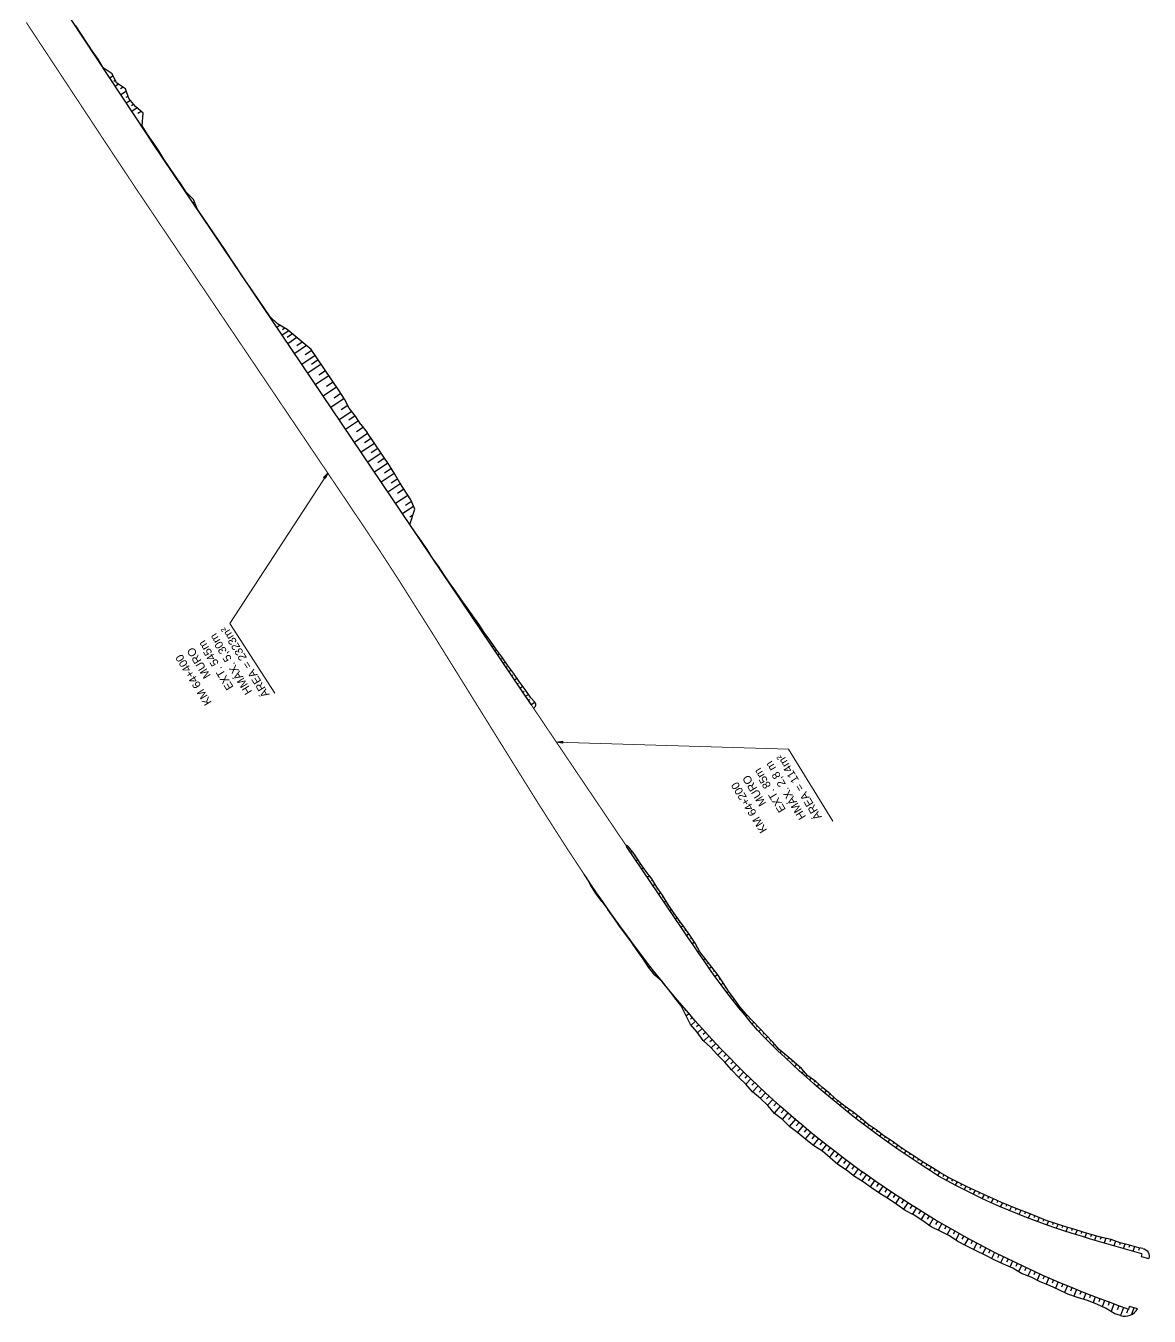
# Model space of a CAD drawing. Header units: metres. Extents: x 288738 to 324331, y 7399322 to 7465117.
# Drawn here: x 305344 to 305905, y 7435879 to 7436524 of the extents above; entities that cross this region are included whole.
import ezdxf

# ---------------------------------------------------------------- set-up
doc = ezdxf.new("R2010")
doc.units = ezdxf.units.M
doc.header["$LTSCALE"] = 10
for name, color, linetype in [('F-HZ-ATERRO-TALUDE', 110, 'Continuous'), ('F-HZ-MUROS', 210, 'Continuous'), ('F-HZ-PIANO-CORTE', 10, 'Continuous'), ('F-HZ-TALUDE', 2, 'Continuous')]:
    doc.layers.add(name, color=color, linetype=linetype)
doc.layers.add('U-HZ-TEXTO-MUROS', color=2, linetype='Continuous', lineweight=0)
doc.styles.add('ARIAL', font='arial.ttf')
doc.styles.add('DIM', font='arial.ttf', dxfattribs={"width": 0.8})
doc.dimstyles.new('U-1_2000', dxfattribs={"dimscale": 2, "dimtxt": 1.5, "dimasz": 0.75, "dimexe": 0.75, "dimexo": 0.75, "dimgap": 0.25, "dimtad": 1, "dimzin": 4, "dimtxsty": 'DIM', "dimblk": 'ARCHTICK', "dimcen": 0.7, "dimdle": 0.75, "dimclrd": 256, "dimclre": 256, "dimclrt": 256, "dimaunit": 1, "dimadec": 3, "dimazin": 2, "dimtfac": 1, "dimtofl": 0, "dimtmove": 0, "dimatfit": 3, "dimldrblk": 'CLOSEDBLANK', "dimfxl": 0, "dimtolj": 1, "dimtzin": 0, "dimlwd": -1, "dimlwe": -1, "dimarcsym": 0})

# ---------------------------------------------------------------- blocks, each defined once
blk = doc.blocks.new('_ArchTick')
at = {"color": 0, "linetype": 'ByBlock', "const_width": 0.15}
blk.add_lwpolyline([(-0.5, -0.5), (0.5, 0.5)], dxfattribs=at)

msp = doc.modelspace()

# ---------------------------------------------------------------- linework, layer by layer
at = {"layer": 'F-HZ-ATERRO-TALUDE', "linetype": 'Continuous', "lineweight": -3}
for p, q in [((305377.526, 7436510.648), (305377.593, 7436510.692)), ((305378.901, 7436508.564), (305379.134, 7436508.718)), ((305380.275, 7436506.479), (305380.393, 7436506.557)), ((305381.649, 7436504.396), (305381.763, 7436504.471)), ((305402.287, 7436473.09), (305402.408, 7436473.17)), ((305403.663, 7436471.004), (305403.85, 7436471.127)), ((305405.041, 7436468.919), (305405.132, 7436468.979)), ((305406.422, 7436466.836), (305406.661, 7436466.994)), ((305407.809, 7436464.757), (305407.948, 7436464.849)), ((305409.206, 7436462.684), (305409.497, 7436462.876)), ((305410.603, 7436460.61), (305410.732, 7436460.696)), ((305411.999, 7436458.538), (305412.174, 7436458.654)), ((305413.395, 7436456.465), (305413.463, 7436456.511)), ((305414.791, 7436454.391), (305414.944, 7436454.493)), ((305416.188, 7436452.318), (305416.265, 7436452.369)), ((305417.585, 7436450.244), (305417.722, 7436450.336)), ((305418.981, 7436448.17), (305419.052, 7436448.218)), ((305420.378, 7436446.097), (305420.545, 7436446.21)), ((305421.774, 7436444.023), (305421.863, 7436444.083)), ((305423.171, 7436441.95), (305423.338, 7436442.063)), ((305438.533, 7436419.142), (305438.556, 7436419.157)), ((305439.93, 7436417.068), (305440.001, 7436417.116)), ((305441.326, 7436414.995), (305441.379, 7436415.031)), ((305442.722, 7436412.922), (305442.87, 7436413.022)), ((305444.118, 7436410.849), (305444.185, 7436410.894)), ((305445.514, 7436408.777), (305445.572, 7436408.816)), ((305446.91, 7436406.704), (305446.927, 7436406.716)), ((305448.307, 7436404.631), (305448.365, 7436404.67)), ((305449.703, 7436402.558), (305449.734, 7436402.578)), ((305451.1, 7436400.484), (305451.141, 7436400.512)), ((305458.082, 7436390.117), (305458.122, 7436390.143)), ((305459.479, 7436388.044), (305459.516, 7436388.069)), ((305460.874, 7436385.972), (305460.906, 7436385.993)), ((305462.27, 7436383.9), (305462.426, 7436384.005)), ((305463.665, 7436381.828), (305463.763, 7436381.893)), ((305465.062, 7436379.754), (305465.238, 7436379.873)), ((305536.288, 7436274.005), (305536.309, 7436274.019)), ((305537.684, 7436271.932), (305537.747, 7436271.974)), ((305539.08, 7436269.859), (305539.123, 7436269.887)), ((305540.476, 7436267.786), (305540.588, 7436267.859)), ((305541.873, 7436265.713), (305541.939, 7436265.757)), ((305543.269, 7436263.64), (305543.418, 7436263.737)), ((305544.665, 7436261.567), (305544.731, 7436261.61)), ((305546.062, 7436259.494), (305546.123, 7436259.533)), ((305547.457, 7436257.422), (305547.487, 7436257.441)), ((305548.85, 7436255.355), (305549.029, 7436255.47)), ((305550.243, 7436253.285), (305550.362, 7436253.361)), ((305551.64, 7436251.211), (305551.811, 7436251.32)), ((305553.037, 7436249.138), (305553.103, 7436249.18)), ((305554.433, 7436247.065), (305554.583, 7436247.16)), ((305555.828, 7436244.993), (305555.924, 7436245.054)), ((305557.221, 7436242.925), (305557.508, 7436243.106)), ((305558.615, 7436240.855), (305558.792, 7436240.967)), ((305560.012, 7436238.782), (305560.362, 7436239.002)), ((305561.408, 7436236.71), (305561.589, 7436236.824)), ((305562.802, 7436234.64), (305563.226, 7436234.904)), ((305564.196, 7436232.569), (305564.434, 7436232.716)), ((305565.592, 7436230.497), (305566.087, 7436230.803)), ((305566.988, 7436228.425), (305567.251, 7436228.588)), ((305568.382, 7436226.355), (305568.98, 7436226.726)), ((305569.777, 7436224.284), (305570.102, 7436224.486)), ((305571.173, 7436222.21), (305571.816, 7436222.609)), ((305572.57, 7436220.137), (305572.894, 7436220.339)), ((305573.964, 7436218.067), (305574.671, 7436218.505)), ((305575.359, 7436215.996), (305575.743, 7436216.235)), ((305576.753, 7436213.927), (305577.599, 7436214.452)), ((305578.147, 7436211.857), (305578.605, 7436212.141)), ((305579.542, 7436209.786), (305580.499, 7436210.379)), ((305580.937, 7436207.714), (305581.438, 7436208.025)), ((305582.332, 7436205.643), (305583.387, 7436206.298)), ((305583.727, 7436203.572), (305584.282, 7436203.917)), ((305585.121, 7436201.502), (305586.295, 7436202.23)), ((305586.516, 7436199.432), (305587.133, 7436199.814)), ((305587.911, 7436197.36), (305589.194, 7436198.157)), ((305589.306, 7436195.289), (305589.973, 7436195.703)), ((305590.701, 7436193.218), (305592.086, 7436194.078)), ((305592.095, 7436191.147), (305592.814, 7436191.593)), ((305593.49, 7436189.077), (305594.985, 7436190.004)), ((305594.881, 7436187.012), (305595.682, 7436187.509)), ((305596.255, 7436184.972), (305598.165, 7436186.157)), ((305626.773, 7436094.138), (305626.454, 7436093.921)), ((305628.18, 7436092.071), (305627.979, 7436091.934)), ((305629.592, 7436090.008), (305629.186, 7436089.73)), ((305631.011, 7436087.95), (305630.863, 7436087.848)), ((305662.3, 7436045.807), (305662.252, 7436045.769)), ((305663.874, 7436043.866), (305663.853, 7436043.848)), ((305665.453, 7436041.927), (305665.401, 7436041.885)), ((305667.045, 7436039.999), (305666.993, 7436039.957)), ((305668.64, 7436038.075), (305668.486, 7436037.946)), ((305670.25, 7436036.162), (305670.146, 7436036.074)), ((305671.862, 7436034.251), (305671.518, 7436033.959)), ((305673.489, 7436032.353), (305673.082, 7436032.003)), ((305675.119, 7436030.458), (305673.831, 7436029.34)), ((305676.765, 7436028.576), (305675.872, 7436027.793)), ((305678.414, 7436026.696), (305676.206, 7436024.743)), ((305680.078, 7436024.831), (305678.958, 7436023.83)), ((305681.745, 7436022.968), (305679.45, 7436020.896)), ((305683.428, 7436021.12), (305682.191, 7436019.992)), ((305685.114, 7436019.273), (305682.502, 7436016.868)), ((305686.815, 7436017.441), (305685.588, 7436016.301)), ((305688.518, 7436015.611), (305686.202, 7436013.436)), ((305690.238, 7436013.797), (305689.06, 7436012.679)), ((305691.959, 7436011.984), (305689.567, 7436009.692)), ((305693.697, 7436010.186), (305692.51, 7436009.038)), ((305695.436, 7436008.39), (305693.075, 7436006.083)), ((305697.192, 7436006.61), (305695.968, 7436005.402)), ((305698.948, 7436004.831), (305696.415, 7436002.307)), ((305700.721, 7436003.069), (305699.426, 7436001.765)), ((305702.495, 7436001.307), (305699.848, 7435998.617)), ((305704.286, 7435999.563), (305702.986, 7435998.228)), ((305706.077, 7435997.819), (305703.521, 7435995.168)), ((305707.885, 7435996.092), (305706.532, 7435994.675)), ((305709.693, 7435994.366), (305706.837, 7435991.344)), ((305711.518, 7435992.657), (305710.164, 7435991.211)), ((305713.344, 7435990.949), (305710.787, 7435988.191)), ((305715.185, 7435989.259), (305713.893, 7435987.85)), ((305717.028, 7435987.569), (305714.408, 7435984.686)), ((305718.886, 7435985.896), (305717.465, 7435984.317)), ((305720.745, 7435984.225), (305717.671, 7435980.773)), ((305722.62, 7435982.571), (305721.127, 7435980.878)), ((305724.496, 7435980.918), (305721.627, 7435977.632)), ((305726.386, 7435979.283), (305724.921, 7435977.587)), ((305728.279, 7435977.649), (305725.268, 7435974.131)), ((305730.185, 7435976.032), (305728.731, 7435974.315)), ((305732.094, 7435974.417), (305729.31, 7435971.098)), ((305734.016, 7435972.819), (305732.636, 7435971.156)), ((305735.94, 7435971.223), (305733.188, 7435967.874)), ((305737.878, 7435969.644), (305736.515, 7435967.968)), ((305739.819, 7435968.067), (305737.12, 7435964.717)), ((305741.772, 7435966.507), (305740.504, 7435964.917)), ((305743.728, 7435964.95), (305741.383, 7435961.979)), ((305745.697, 7435963.409), (305744.529, 7435961.914)), ((305747.668, 7435961.872), (305745.297, 7435958.806)), ((305749.652, 7435960.35), (305748.415, 7435958.734)), ((305751.638, 7435958.833), (305749.043, 7435955.408)), ((305753.637, 7435957.33), (305752.377, 7435955.651)), ((305755.639, 7435955.833), (305753.256, 7435952.622)), ((305757.652, 7435954.35), (305756.466, 7435952.736)), ((305759.668, 7435952.873), (305757.265, 7435949.568)), ((305761.696, 7435951.41), (305760.536, 7435949.798)), ((305763.727, 7435949.953), (305761.534, 7435946.872)), ((305765.769, 7435948.51), (305764.685, 7435946.972)), ((305767.815, 7435947.073), (305765.631, 7435943.941)), ((305769.87, 7435945.651), (305768.781, 7435944.072)), ((305771.93, 7435944.234), (305769.767, 7435941.065)), ((305774, 7435942.832), (305772.948, 7435941.275)), ((305776.074, 7435941.436), (305774.053, 7435938.412)), ((305778.157, 7435940.054), (305777.157, 7435938.541)), ((305780.245, 7435938.679), (305778.231, 7435935.6)), ((305782.342, 7435937.318), (305781.322, 7435935.74)), ((305784.444, 7435935.964), (305782.368, 7435932.721)), ((305786.554, 7435934.623), (305785.54, 7435933.021)), ((305788.669, 7435933.29), (305786.741, 7435930.211)), ((305790.792, 7435931.97), (305789.839, 7435930.431)), ((305792.92, 7435930.658), (305790.982, 7435927.493)), ((305795.056, 7435929.359), (305794.061, 7435927.716)), ((305797.197, 7435928.069), (305795.142, 7435924.636)), ((305799.345, 7435926.79), (305798.33, 7435925.076)), ((305801.499, 7435925.522), (305799.57, 7435922.225)), ((305803.66, 7435924.264), (305802.747, 7435922.687)), ((305805.827, 7435923.017), (305804.108, 7435920.013)), ((305808, 7435921.781), (305807.145, 7435920.27)), ((305810.179, 7435920.556), (305808.384, 7435917.345)), ((305812.364, 7435919.341), (305811.454, 7435917.694)), ((305814.555, 7435918.137), (305812.774, 7435914.876)), ((305816.752, 7435916.944), (305815.885, 7435915.338)), ((305818.955, 7435915.763), (305817.279, 7435912.621)), ((305821.164, 7435914.591), (305820.354, 7435913.054)), ((305823.379, 7435913.431), (305821.814, 7435910.426)), ((305825.598, 7435912.281), (305824.832, 7435910.791)), ((305827.825, 7435911.144), (305826.293, 7435908.131)), ((305830.056, 7435910.016), (305829.295, 7435908.5)), ((305832.293, 7435908.901), (305830.792, 7435905.873)), ((305834.535, 7435907.795), (305833.803, 7435906.3)), ((305836.784, 7435906.702), (305835.386, 7435903.812)), ((305839.036, 7435905.618), (305838.34, 7435904.16)), ((305841.296, 7435904.548), (305839.807, 7435901.39)), ((305843.559, 7435903.486), (305842.802, 7435901.859)), ((305845.829, 7435902.439), (305844.42, 7435899.371)), ((305848.102, 7435901.399), (305847.427, 7435899.909)), ((305850.383, 7435900.375), (305848.995, 7435897.271)), ((305852.667, 7435899.357), (305851.967, 7435897.773)), ((305854.957, 7435898.354), (305853.606, 7435895.257)), ((305857.25, 7435897.358), (305856.589, 7435895.823)), ((305859.549, 7435896.378), (305858.208, 7435893.221)), ((305861.851, 7435895.403), (305861.168, 7435893.773)), ((305864.16, 7435894.443), (305862.748, 7435891.037)), ((305866.471, 7435893.489), (305865.758, 7435891.747)), ((305868.787, 7435892.55), (305867.437, 7435889.21)), ((305871.106, 7435891.615), (305870.47, 7435890.021)), ((305873.431, 7435890.695), (305872.246, 7435887.693)), ((305875.757, 7435889.78), (305875.199, 7435888.347)), ((305878.089, 7435888.88), (305876.972, 7435885.977)), ((305880.423, 7435887.983), (305879.859, 7435886.5)), ((305882.763, 7435887.102), (305881.585, 7435883.97)), ((305885.103, 7435886.223), (305884.481, 7435884.548)), ((305887.449, 7435885.359), (305886.052, 7435881.558)), ((305889.796, 7435884.498), (305889.039, 7435882.415)), ((305892.142, 7435883.634), (305890.649, 7435879.571)), ((305894.494, 7435882.787), (305893.738, 7435880.704)), ((305897.421, 7435883.504), (305896.153, 7435880.053))]:
    msp.add_line(p, q, dxfattribs=at)
at = {"layer": 'F-HZ-MUROS', "linetype": 'Continuous', "lineweight": -3, "const_width": 0.5}
for points in [[(305625.194, 7436096.471), (305614.829, 7436112.104), (305600.052, 7436135.209), (305581.01, 7436165.761), (305562.051, 7436196.32), (305546.488, 7436221.362), (305529.517, 7436248.222), (305521.329, 7436260.832), (305513.324, 7436272.965), (305503.571, 7436287.505), (305494.693, 7436300.682), (305481.388, 7436320.43), (305472.287, 7436333.938), (305464.689, 7436345.213), (305453.724, 7436361.489), (305444.869, 7436374.632), (305433.81, 7436391.046), (305420.599, 7436410.653), (305410.841, 7436425.136), (305399.7, 7436441.696), (305389.527, 7436457.018), (305373.036, 7436482.032), (305358.601, 7436503.928), (305344.117, 7436525.897)], [(305643.997, 7436114.088), (305596.255, 7436184.972)]]:
    msp.add_lwpolyline(points, dxfattribs=at)
at = {"layer": 'F-HZ-PIANO-CORTE'}
for p, q in [((305387.527, 7436499.199), (305385.818, 7436498.072)), ((305388.58, 7436496.899), (305387.887, 7436496.442)), ((305390.211, 7436494.98), (305388.57, 7436493.898)), ((305392.487, 7436493.486), (305391.216, 7436492.648)), ((305394.091, 7436491.549), (305391.322, 7436489.723)), ((305394.949, 7436489.12), (305393.823, 7436488.378)), ((305396.159, 7436486.923), (305394.074, 7436485.549)), ((305397.76, 7436484.985), (305396.605, 7436484.223)), ((305399.531, 7436483.158), (305396.826, 7436481.375)), ((305401.49, 7436481.455), (305399.846, 7436480.371)), ((305428.086, 7436436.118), (305427.407, 7436435.661)), ((305429.077, 7436433.772), (305428.94, 7436433.679)), ((305470.935, 7436374.553), (305469.305, 7436373.455)), ((305475.194, 7436371.834), (305471.925, 7436369.565)), ((305473.313, 7436373.141), (305472.007, 7436372.261)), ((305477.124, 7436370.214), (305474.44, 7436368.406)), ((305479.244, 7436368.433), (305474.775, 7436365.333)), ((305484.1, 7436364.355), (305478.298, 7436360.354)), ((305481.98, 7436366.136), (305479.296, 7436364.328)), ((305488.369, 7436359.471), (305481.734, 7436355.001)), ((305486.693, 7436361.959), (305483.376, 7436359.724)), ((305489.869, 7436357.244), (305486.551, 7436355.009)), ((305491.355, 7436355.037), (305484.721, 7436350.567)), ((305493.526, 7436351.815), (305490.208, 7436349.58)), ((305495.201, 7436349.327), (305488.567, 7436344.857)), ((305497.371, 7436346.105), (305494.054, 7436343.87)), ((305499.047, 7436343.617), (305492.413, 7436339.146)), ((305502.893, 7436337.906), (305496.259, 7436333.436)), ((305501.217, 7436340.395), (305497.9, 7436338.16)), ((305506.66, 7436331.507), (305500.399, 7436327.289)), ((305504.727, 7436334.458), (305501.409, 7436332.223)), ((305509.985, 7436326.803), (305503.617, 7436322.512)), ((305508.43, 7436329.227), (305505.219, 7436327.064)), ((305514.625, 7436320.489), (305507.99, 7436316.019)), ((305512.311, 7436323.488), (305508.993, 7436321.253)), ((305516.301, 7436318.001), (305512.983, 7436315.766)), ((305517.977, 7436315.512), (305511.342, 7436311.042)), ((305519.653, 7436313.024), (305516.335, 7436310.789)), ((305521.328, 7436310.536), (305514.694, 7436306.066)), ((305524.68, 7436305.559), (305518.046, 7436301.089)), ((305523.004, 7436308.048), (305519.687, 7436305.813)), ((305527.797, 7436300.391), (305521.41, 7436296.093)), ((305526.27, 7436302.848), (305523.034, 7436300.668)), ((305531.163, 7436295.389), (305524.776, 7436291.091)), ((305529.635, 7436297.846), (305526.399, 7436295.666)), ((305532.752, 7436292.677), (305529.516, 7436290.497)), ((305534.72, 7436289.527), (305528.605, 7436285.412)), ((305536.596, 7436286.431), (305533.598, 7436284.441)), ((305537.631, 7436284.075), (305532.012, 7436280.354)), ((305537.251, 7436279.546), (305535.752, 7436278.551)), ((305644.439, 7436114.384), (305643.997, 7436114.088)), ((305645.253, 7436113.46), (305644.967, 7436113.268)), ((305646.76, 7436111.463), (305646.076, 7436111.002)), ((305648.245, 7436109.452), (305647.859, 7436109.19)), ((305649.62, 7436107.367), (305648.87, 7436106.855)), ((305651.015, 7436105.295), (305650.641, 7436105.038)), ((305652.487, 7436103.276), (305651.663, 7436102.708)), ((305653.972, 7436101.267), (305653.515, 7436100.951)), ((305655.495, 7436099.287), (305654.456, 7436098.561)), ((305656.953, 7436097.261), (305656.403, 7436096.874)), ((305658.257, 7436095.127), (305657.249, 7436094.414)), ((305659.597, 7436093.018), (305659.121, 7436092.679)), ((305661.006, 7436090.958), (305660.042, 7436090.267)), ((305662.386, 7436088.877), (305661.913, 7436088.535)), ((305663.724, 7436086.766), (305662.835, 7436086.119)), ((305634.844, 7436082.252), (305634.933, 7436082.314)), ((305636.273, 7436080.2), (305636.324, 7436080.237)), ((305665.057, 7436084.651), (305664.644, 7436084.348)), ((305666.382, 7436082.529), (305665.629, 7436081.972)), ((305667.775, 7436080.456), (305667.4, 7436080.178)), ((305637.701, 7436078.148), (305637.818, 7436078.232)), ((305639.116, 7436076.087), (305639.194, 7436076.143)), ((305640.541, 7436074.034), (305640.728, 7436074.169)), ((305669.233, 7436078.434), (305668.422, 7436077.825)), ((305670.705, 7436076.422), (305670.262, 7436076.087)), ((305672.189, 7436074.421), (305671.215, 7436073.678)), ((305642.052, 7436072.042), (305642.123, 7436072.094)), ((305643.56, 7436070.048), (305643.664, 7436070.124)), ((305645.047, 7436068.038), (305645.096, 7436068.075)), ((305673.629, 7436072.387), (305673.12, 7436071.996)), ((305675.041, 7436070.331), (305674.008, 7436069.531)), ((305676.463, 7436068.284), (305675.935, 7436067.872)), ((305646.528, 7436066.025), (305646.628, 7436066.099)), ((305647.939, 7436063.961), (305648.031, 7436064.029)), ((305649.353, 7436061.899), (305649.618, 7436062.098)), ((305650.816, 7436059.872), (305650.972, 7436059.99)), ((305677.89, 7436066.242), (305676.806, 7436065.387)), ((305679.139, 7436064.058), (305678.675, 7436063.688)), ((305680.322, 7436061.818), (305679.616, 7436061.252)), ((305652.275, 7436057.842), (305652.637, 7436058.119)), ((305653.645, 7436055.751), (305653.901, 7436055.948)), ((305655.019, 7436053.662), (305655.678, 7436054.174)), ((305681.753, 7436059.775), (305681.392, 7436059.483)), ((305683.254, 7436057.79), (305682.447, 7436057.13)), ((305684.796, 7436055.837), (305684.336, 7436055.458)), ((305686.345, 7436053.893), (305685.309, 7436053.03)), ((305656.589, 7436051.717), (305656.903, 7436051.963)), ((305658.159, 7436049.772), (305658.757, 7436050.244)), ((305687.915, 7436051.966), (305687.337, 7436051.48)), ((305689.488, 7436050.042), (305688.21, 7436048.958)), ((305690.898, 7436047.979), (305690.291, 7436047.459)), ((305692.299, 7436045.908), (305691.159, 7436044.92)), ((305693.638, 7436043.777), (305693.149, 7436043.349)), ((305694.984, 7436041.649), (305694.165, 7436040.925)), ((305696.421, 7436039.596), (305696.058, 7436039.272)), ((305697.858, 7436037.542), (305697.228, 7436036.973)), ((305699.302, 7436035.488), (305699.044, 7436035.253)), ((305700.791, 7436033.474), (305700.348, 7436033.066)), ((305702.474, 7436031.636), (305702.204, 7436031.385)), ((305704.164, 7436029.806), (305703.525, 7436029.205)), ((305705.877, 7436027.998), (305705.507, 7436027.646)), ((305707.592, 7436026.192), (305706.757, 7436025.39)), ((305709.312, 7436024.391), (305708.854, 7436023.947)), ((305711.017, 7436022.576), (305710.045, 7436021.623)), ((305712.692, 7436020.731), (305712.202, 7436020.245)), ((305714.394, 7436018.91), (305713.422, 7436017.938)), ((305716.132, 7436017.123), (305715.664, 7436016.649)), ((305717.821, 7436015.284), (305716.977, 7436014.422)), ((305719.457, 7436013.389), (305719.113, 7436013.033)), ((305721.265, 7436011.67), (305720.568, 7436010.943)), ((305723.223, 7436010.109), (305722.8, 7436009.663)), ((305725.137, 7436008.505), (305724.195, 7436007.501)), ((305727.021, 7436006.869), (305726.521, 7436006.331)), ((305728.888, 7436005.218), (305727.857, 7436004.097)), ((305730.747, 7436003.557), (305730.223, 7436002.982)), ((305732.441, 7436001.714), (305731.553, 7436000.73)), ((305734.067, 7435999.793), (305733.74, 7435999.426)), ((305736.015, 7435998.229), (305735.284, 7435997.401)), ((305738.059, 7435996.778), (305737.61, 7435996.263)), ((305739.969, 7435995.176), (305739.049, 7435994.112)), ((305741.85, 7435993.539), (305741.396, 7435993.009)), ((305743.741, 7435991.915), (305742.848, 7435990.861)), ((305745.634, 7435990.292), (305745.195, 7435989.769)), ((305747.517, 7435988.658), (305746.68, 7435987.649)), ((305749.4, 7435987.023), (305749.002, 7435986.538)), ((305751.371, 7435985.494), (305750.545, 7435984.477)), ((305753.344, 7435983.969), (305752.915, 7435983.435)), ((305755.343, 7435982.478), (305754.442, 7435981.345)), ((305757.339, 7435980.983), (305756.869, 7435980.386)), ((305759.308, 7435979.456), (305758.372, 7435978.253)), ((305761.268, 7435977.916), (305760.807, 7435977.317)), ((305763.181, 7435976.314), (305762.333, 7435975.201)), ((305765.131, 7435974.76), (305764.727, 7435974.224)), ((305767.204, 7435973.37), (305766.325, 7435972.191)), ((305769.251, 7435971.947), (305768.791, 7435971.323)), ((305771.234, 7435970.437), (305770.348, 7435969.222)), ((305773.256, 7435968.98), (305772.813, 7435968.366)), ((305775.352, 7435967.626), (305774.401, 7435966.294)), ((305777.395, 7435966.199), (305776.916, 7435965.522)), ((305779.36, 7435964.663), (305778.484, 7435963.409)), ((305781.384, 7435963.207), (305780.96, 7435962.594)), ((305783.474, 7435961.848), (305782.597, 7435960.565)), ((305785.575, 7435960.507), (305785.119, 7435959.833)), ((305787.687, 7435959.182), (305786.738, 7435957.764)), ((305789.775, 7435957.824), (305789.298, 7435957.102)), ((305791.846, 7435956.44), (305790.908, 7435955.006)), ((305793.95, 7435955.105), (305793.477, 7435954.375)), ((305796.071, 7435953.799), (305795.107, 7435952.29)), ((305798.191, 7435952.491), (305797.705, 7435951.721)), ((305800.31, 7435951.182), (305799.333, 7435949.618)), ((305802.465, 7435949.934), (305801.98, 7435949.15)), ((305804.631, 7435948.706), (305803.674, 7435947.139)), ((305806.839, 7435947.55), (305806.357, 7435946.752)), ((305809.056, 7435946.412), (305808.082, 7435944.779)), ((305811.286, 7435945.299), (305810.795, 7435944.465)), ((305813.518, 7435944.189), (305812.526, 7435942.487)), ((305815.778, 7435943.134), (305815.271, 7435942.253)), ((305818.04, 7435942.084), (305817.002, 7435940.26)), ((305820.294, 7435941.023), (305819.775, 7435940.101)), ((305822.547, 7435939.964), (305821.511, 7435938.099)), ((305824.822, 7435938.948), (305824.301, 7435937.999)), ((305827.099, 7435937.936), (305826.051, 7435936.004)), ((305829.388, 7435936.954), (305828.862, 7435935.971)), ((305831.68, 7435935.977), (305830.621, 7435933.975)), ((305833.98, 7435935.023), (305833.45, 7435934.006)), ((305836.275, 7435934.059), (305835.22, 7435932.012)), ((305838.549, 7435933.059), (305838.04, 7435932.059)), ((305840.842, 7435932.097), (305839.846, 7435930.117)), ((305843.182, 7435931.235), (305842.676, 7435930.216)), ((305845.514, 7435930.359), (305844.5, 7435928.288)), ((305847.832, 7435929.458), (305847.334, 7435928.429)), ((305850.132, 7435928.523), (305849.179, 7435926.527)), ((305852.407, 7435927.539), (305851.968, 7435926.606)), ((305854.74, 7435926.677), (305853.884, 7435924.834)), ((305857.134, 7435925.953), (305856.69, 7435924.983)), ((305859.498, 7435925.168), (305858.612, 7435923.209)), ((305861.836, 7435924.331), (305861.41, 7435923.375)), ((305864.223, 7435923.604), (305863.362, 7435921.647)), ((305866.639, 7435922.95), (305866.191, 7435921.918)), ((305869.013, 7435922.203), (305868.129, 7435920.139)), ((305871.367, 7435921.41), (305870.942, 7435920.405)), ((305873.751, 7435920.691), (305872.91, 7435918.675)), ((305876.146, 7435920), (305875.725, 7435918.977)), ((305878.557, 7435919.35), (305877.701, 7435917.244)), ((305880.971, 7435918.711), (305880.535, 7435917.623)), ((305883.409, 7435918.135), (305882.498, 7435915.836)), ((305885.851, 7435917.57), (305885.375, 7435916.353)), ((305888.2, 7435916.771), (305887.299, 7435914.439)), ((305890.544, 7435915.953), (305890.122, 7435914.848)), ((305892.965, 7435915.337), (305892.102, 7435913.047)), ((305895.384, 7435914.718), (305894.943, 7435913.534)), ((305897.769, 7435914.007), (305896.904, 7435911.655)), ((305900.169, 7435913.336), (305899.737, 7435912.147))]:
    msp.add_line(p, q, dxfattribs=at)
at = {"layer": 'F-HZ-TALUDE', "linetype": 'Continuous', "lineweight": -3}
for p, q in [((305429.541, 7436432.673), (305427.559, 7436437.366)), ((305474.426, 7436372.479), (305469.671, 7436375.304)), ((305489.163, 7436358.292), (305486.37, 7436362.439)), ((305490.947, 7436341.408), (305488.134, 7436345.541)), ((305503.129, 7436337.557), (305500.336, 7436341.704)), ((305525.474, 7436304.38), (305514.302, 7436320.969)), ((305530.782, 7436295.863), (305528.124, 7436300.137)), ((305538.266, 7436282.629), (305536.203, 7436287.325))]:
    msp.add_line(p, q, dxfattribs=at)
for points in [[(305596.255, 7436184.972), (305407.19, 7436465.678), (305404.431, 7436469.839), (305360.397, 7436536.63)], [(305382.461, 7436503.265), (305379.952, 7436507.6), (305376.997, 7436511.641)], [(305402.522, 7436480.558), (305398.604, 7436483.964), (305395.401, 7436487.841), (305393.685, 7436492.699), (305389.134, 7436495.687), (305387.029, 7436500.288)], [(305424.034, 7436441.02), (305421.259, 7436445.179), (305418.426, 7436449.272), (305415.681, 7436453.416), (305412.874, 7436457.518), (305410.265, 7436461.752), (305407.46, 7436465.856), (305404.589, 7436469.943), (305401.943, 7436474.188)], [(305451.834, 7436399.46), (305449.081, 7436403.635), (305446.238, 7436407.748), (305443.593, 7436411.995), (305440.715, 7436416.085), (305437.87, 7436420.197)], [(305465.936, 7436378.817), (305463.179, 7436382.989), (305460.2, 7436387.01), (305457.488, 7436391.212)], [(305511.192, 7436324.903), (305508.51, 7436329.125), (305505.436, 7436333.082)], [(305598.165, 7436186.157), (305596.142, 7436188.38), (305593.233, 7436192.46), (305590.336, 7436196.546), (305587.44, 7436200.634), (305584.519, 7436204.706), (305581.616, 7436208.789), (305578.739, 7436212.888), (305575.786, 7436216.94), (305572.878, 7436221.02), (305570.098, 7436225.179), (305567.16, 7436229.241), (305564.314, 7436233.383), (305561.375, 7436237.491), (305558.566, 7436241.678), (305555.558, 7436245.739), (305552.706, 7436249.897), (305550.023, 7436254.162), (305546.965, 7436258.186), (305544.294, 7436262.458), (305541.447, 7436266.616), (305538.581, 7436270.761), (305535.726, 7436274.912)], [(305671.758, 7436072.872), (305643.997, 7436114.088)], [(305901.8, 7435913.087), (305899.868, 7435913.382), (305895.251, 7435914.757), (305890.565, 7435915.946), (305886.031, 7435917.529), (305881.305, 7435918.622), (305876.632, 7435919.86), (305871.996, 7435921.197), (305867.441, 7435922.733), (305862.764, 7435923.999), (305858.245, 7435925.617), (305853.614, 7435927.017), (305849.211, 7435928.922), (305844.724, 7435930.666), (305840.192, 7435932.337), (305835.784, 7435934.274), (305831.324, 7435936.125), (305826.882, 7435938.029), (305822.467, 7435940), (305818.093, 7435942.059), (305813.699, 7435944.099), (305809.363, 7435946.254), (305805.054, 7435948.467), (305800.844, 7435950.852), (305796.729, 7435953.394), (305792.609, 7435955.931), (305788.586, 7435958.618), (305784.485, 7435961.191), (305780.426, 7435963.829), (305776.609, 7435966.814), (305772.539, 7435969.443), (305768.688, 7435972.376), (305764.662, 7435975.074), (305760.946, 7435978.185), (305757.122, 7435981.151), (305753.24, 7435984.047), (305749.412, 7435987.013), (305745.755, 7435990.188), (305742.08, 7435993.34), (305738.427, 7435996.517), (305734.455, 7435999.335), (305731.297, 7436003.065), (305727.688, 7436006.29), (305724.03, 7436009.466), (305720.227, 7436012.497), (305717.05, 7436016.178), (305713.674, 7436019.65), (305710.417, 7436023.236), (305707.074, 7436026.734), (305703.747, 7436030.247), (305700.479, 7436033.816), (305697.675, 7436037.802), (305694.887, 7436041.788), (305692.29, 7436045.923), (305689.568, 7436049.945), (305686.512, 7436053.683), (305683.501, 7436057.463), (305680.584, 7436061.323), (305678.285, 7436065.675), (305675.511, 7436069.647), (305672.766, 7436073.643), (305669.88, 7436077.535), (305667.043, 7436081.471), (305664.463, 7436085.601), (305661.857, 7436089.713), (305659.111, 7436093.73), (305656.566, 7436097.894), (305653.591, 7436101.763), (305650.713, 7436105.71), (305648.02, 7436109.793), (305645.066, 7436113.708), (305644.439, 7436114.384)], [(305655.648, 7436054.212), (305652.572, 7436058.203), (305649.528, 7436062.217), (305646.514, 7436066.252), (305643.53, 7436070.307), (305640.574, 7436074.381), (305637.646, 7436078.473), (305634.744, 7436082.582), (305631.867, 7436086.707), (305629.015, 7436090.846), (305626.185, 7436095), (305623.377, 7436099.166), (305622.858, 7436099.942)], [(305631.639, 7436086.548), (305628.564, 7436090.538), (305625.901, 7436094.807)], [(305658.159, 7436049.772), (305654.989, 7436053.699), (305652.217, 7436057.931), (305649.266, 7436062.02), (305646.42, 7436066.182), (305643.425, 7436070.231), (305640.382, 7436074.243), (305637.533, 7436078.393), (305634.656, 7436082.521)], [(305901.316, 7435910.376), (305889.722, 7435913.737), (305885.076, 7435915.084), (305880.43, 7435916.438), (305875.79, 7435917.808), (305871.156, 7435919.203), (305866.534, 7435920.633), (305861.925, 7435922.106), (305857.341, 7435923.632), (305852.774, 7435925.22), (305848.228, 7435926.873), (305843.703, 7435928.59), (305839.2, 7435930.372), (305834.721, 7435932.218), (305830.265, 7435934.127), (305825.835, 7435936.1), (305821.431, 7435938.136), (305817.055, 7435940.234), (305812.707, 7435942.394), (305808.388, 7435944.616), (305804.099, 7435946.9), (305799.866, 7435949.283), (305795.758, 7435951.871), (305791.677, 7435954.5), (305787.622, 7435957.17), (305783.594, 7435959.88), (305779.593, 7435962.63), (305775.62, 7435965.42), (305771.675, 7435968.25), (305767.758, 7435971.119), (305763.87, 7435974.027), (305760.012, 7435976.974), (305756.183, 7435979.959), (305752.385, 7435982.982), (305748.616, 7435986.044), (305744.879, 7435989.142), (305741.173, 7435992.278), (305737.498, 7435995.451), (305733.855, 7435998.661), (305730.244, 7436001.906), (305726.666, 7436005.188), (305723.122, 7436008.505), (305719.61, 7436011.858), (305716.132, 7436015.245), (305712.688, 7436018.668), (305709.449, 7436022.29), (305706.264, 7436025.959), (305703.132, 7436029.671), (305700.054, 7436033.425), (305697.03, 7436037.221), (305694.061, 7436041.058), (305691.148, 7436044.934), (305688.284, 7436048.854), (305685.464, 7436052.809), (305682.681, 7436056.791), (305679.927, 7436060.795), (305677.194, 7436064.813), (305674.474, 7436068.841), (305671.758, 7436072.872)], [(305894.933, 7435882.642), (305889.407, 7435884.639), (305884.679, 7435886.379), (305879.964, 7435888.156), (305875.262, 7435889.971), (305870.573, 7435891.826), (305865.899, 7435893.72), (305861.241, 7435895.657), (305856.599, 7435897.636), (305851.975, 7435899.659), (305847.369, 7435901.728), (305842.783, 7435903.844), (305838.219, 7435906.005), (305833.677, 7435908.212), (305829.157, 7435910.464), (305824.659, 7435912.761), (305820.185, 7435915.103), (305815.735, 7435917.49), (305811.308, 7435919.921), (305806.907, 7435922.396), (305802.53, 7435924.915), (305798.178, 7435927.477), (305793.853, 7435930.083), (305789.553, 7435932.733), (305785.281, 7435935.425), (305781.035, 7435938.159), (305776.817, 7435940.936), (305772.628, 7435943.755), (305768.466, 7435946.616), (305764.333, 7435949.518), (305760.23, 7435952.462), (305756.156, 7435955.446), (305752.112, 7435958.471), (305748.099, 7435961.536), (305744.116, 7435964.641), (305740.165, 7435967.786), (305736.245, 7435970.97), (305732.358, 7435974.193), (305728.503, 7435977.455), (305724.68, 7435980.756), (305720.891, 7435984.094), (305717.136, 7435987.47), (305713.414, 7435990.883), (305709.727, 7435994.334), (305706.074, 7435997.821), (305702.457, 7436001.345), (305698.874, 7436004.904), (305695.328, 7436008.5), (305691.818, 7436012.13), (305688.344, 7436015.795), (305684.907, 7436019.495), (305681.507, 7436023.23), (305678.145, 7436026.998), (305674.821, 7436030.799), (305671.536, 7436034.632), (305668.288, 7436038.494), (305665.076, 7436042.384), (305661.899, 7436046.301), (305658.757, 7436050.244), (305655.648, 7436054.212)], [(305890.679, 7435879.562), (305887.886, 7435880.459), (305883.462, 7435883.111), (305878.845, 7435885.223), (305874.145, 7435887.114), (305869.28, 7435888.597), (305864.455, 7435890.202), (305859.885, 7435892.437), (305855.283, 7435894.589), (305850.561, 7435896.47), (305846.03, 7435898.788), (305841.232, 7435900.525), (305836.863, 7435903.177), (305832.188, 7435905.186), (305827.626, 7435907.431), (305823.126, 7435909.795), (305818.541, 7435912), (305813.974, 7435914.245), (305809.47, 7435916.612), (305805.241, 7435919.467), (305800.647, 7435921.682), (305796.094, 7435923.978), (305791.9, 7435926.879), (305787.668, 7435929.706), (305783.192, 7435932.146), (305779.016, 7435935.059), (305774.826, 7435937.944), (305770.469, 7435940.581), (305766.277, 7435943.466), (305762.177, 7435946.48), (305757.818, 7435949.135), (305753.808, 7435952.274), (305749.488, 7435955), (305745.72, 7435958.454), (305741.809, 7435961.712), (305737.471, 7435964.436), (305733.494, 7435967.617), (305729.591, 7435970.89), (305725.483, 7435973.922), (305721.823, 7435977.479), (305717.798, 7435980.619), (305714.514, 7435984.583), (305710.863, 7435988.13), (305706.867, 7435991.309), (305703.519, 7435995.171), (305699.809, 7435998.654), (305696.344, 7436002.383), (305692.972, 7436006.199), (305689.424, 7436009.838), (305686.031, 7436013.626), (305682.276, 7436017.076), (305679.238, 7436021.184), (305675.943, 7436025.052), (305673.623, 7436029.762), (305671.287, 7436034.42), (305668.146, 7436038.375), (305665.036, 7436042.351), (305661.851, 7436046.262)]]:
    msp.add_lwpolyline(points, dxfattribs=at)
at = {"layer": 'F-HZ-TALUDE'}
for points in [[(305376.997, 7436511.641), (305368.829, 7436524.223)], [(305387.029, 7436500.288), (305382.461, 7436503.265)], [(305401.943, 7436474.188), (305402.522, 7436480.558)], [(305427.559, 7436437.366), (305424.034, 7436441.02)], [(305437.87, 7436420.197), (305429.541, 7436432.673)], [(305457.488, 7436391.212), (305451.834, 7436399.46)], [(305469.671, 7436375.304), (305465.936, 7436378.817)], [(305500.336, 7436341.704), (305489.163, 7436358.292)], [(305505.436, 7436333.082), (305503.129, 7436337.557)], [(305511.192, 7436324.903), (305514.302, 7436320.969)], [(305528.124, 7436300.137), (305525.474, 7436304.38)], [(305536.203, 7436287.325), (305530.782, 7436295.863)], [(305535.726, 7436274.912), (305538.266, 7436282.629)], [(305625.926, 7436094.767), (305625.194, 7436096.471)], [(305631.639, 7436086.548), (305634.656, 7436082.521)], [(305661.899, 7436046.301), (305658.159, 7436049.772)], [(305901.316, 7435910.376), (305901.031, 7435909.164)], [(305901.031, 7435909.164), (305904.862, 7435908.019)], [(305894.933, 7435882.642), (305895.263, 7435884.149)], [(305899.213, 7435882.969), (305895.263, 7435884.149)]]:
    msp.add_lwpolyline(points, dxfattribs=at)
at = {"layer": 'F-HZ-TALUDE', "elevation": 724}
msp.add_lwpolyline([(305486.353, 7436362.464), (305474.426, 7436372.479)], dxfattribs=at)
at = {"layer": 'F-HZ-TALUDE'}
for points in [[(305598.165, 7436186.157, -0.4107335), (305597.542, 7436183.061, 1.8712709)], [(305644.439, 7436114.384, 0.3663191), (305643.688, 7436114.521, -2.8427866)], [(305901.8, 7435913.087, -0.4429131), (305904.862, 7435908.019, -5.2528426)], [(305890.679, 7435879.562, 0.3492006), (305899.213, 7435882.969, 1.6316317)]]:
    msp.add_lwpolyline(points, format="xyb", dxfattribs=at)

# ---------------------------------------------------------------- texts
at = {"layer": 'U-HZ-TEXTO-MUROS', "linetype": 'Continuous', "lineweight": -3, "char_height": 4, "attachment_point": 9, "style": 'ARIAL'}
for s, insert, rotation in [('KM 64+400\\PMURO \\P\\pi-16,l16,t16;EXT.^I545m\\P\\pi0,l0,tz;HMÁX. 5,30m\\PÁREA = 2323m²', (305444.498, 7436224.546), 121.695182), ('KM 64+200\\PMURO \\P\\pi-16,l16,t16;EXT.^I85m\\P\\pi0,l0,tz;HMÁX. 2,8 m\\PÁREA = 114m²', (305722.01, 7436160.68), 121.587683)]:
    msp.add_mtext(s, dxfattribs=dict(at, insert=insert, rotation=rotation))

# ---------------------------------------------------------------- leaders
at = {"layer": 'U-HZ-TEXTO-MUROS', "linetype": 'Continuous', "lineweight": -3}
for points in [[(305494.693, 7436300.682), (305445.734, 7436225.403), (305468.217, 7436190.697)], [(305608.903, 7436166.193), (305724.802, 7436162.749), (305746.992, 7436126.662)]]:
    msp.add_leader(points, dimstyle='U-1_2000', override={"dimscale": 1, "dimasz": 3}, dxfattribs=at)

doc.saveas('drawing.dxf')
